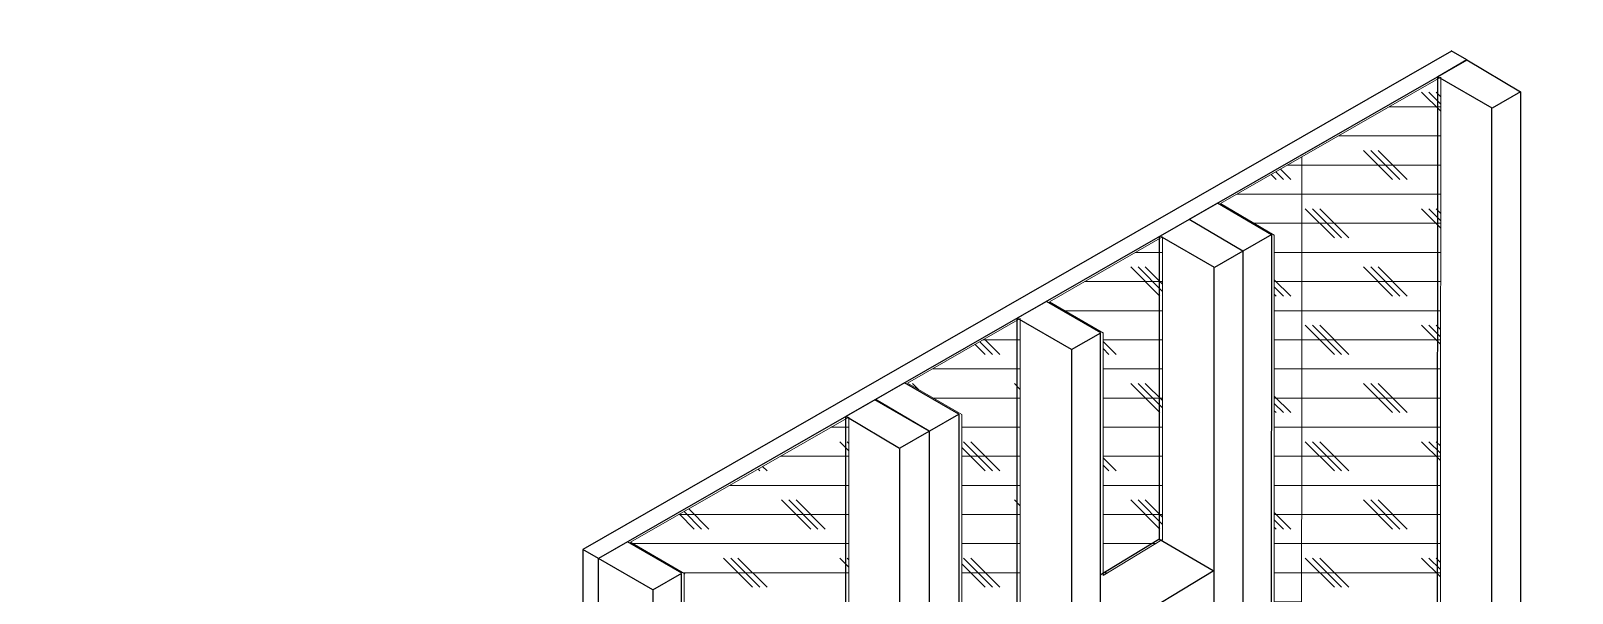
# Model space of a CAD drawing. Header units: inches. Extents: x -22 to 84, y -21 to 19.
# Drawn here: x 41.24 to 47.86, y 11.48 to 13.9 of the extents above; entities that cross this region are included whole.
import ezdxf

# ---------------------------------------------------------------- set-up
doc = ezdxf.new("R2010")
doc.units = ezdxf.units.IN
doc.header["$MEASUREMENT"] = 0
for name, color, linetype, lineweight in [('.ATI-HATCH', 7, 'Continuous', 0), ('G-ANNO-TTLB', 7, 'Continuous', 0), ('TYVEK', 7, 'Continuous', 0)]:
    doc.layers.add(name, color=color, linetype=linetype, lineweight=lineweight)

# ---------------------------------------------------------------- blocks, each defined once
blk = doc.blocks.new('Block_282')
at = {"layer": '.ATI-HATCH'}
for points, knots in [([(46.6969, 10.2432), (46.6969, 10.2432), (47.293, 10.1153), (47.293, 10.1153), (47.293, 10.1153), (47.2954, 13.6972), (47.2954, 13.6972), (47.2954, 13.6972), (46.699, 13.3551), (46.699, 13.3551), (46.699, 13.3551), (46.6969, 10.2432), (46.6969, 10.2432)], [0, 0, 0, 0, 1, 1, 1, 2, 2, 2, 3, 3, 3, 4, 4, 4, 4]), ([(45.8455, 12.5989), (45.8455, 12.5989), (45.8448, 11.5585), (45.8448, 11.5585), (45.8448, 11.5585), (46.0974, 11.7116), (46.0974, 11.7116), (46.0974, 11.7116), (46.0999, 11.7101), (46.0999, 11.7101), (46.0999, 11.7101), (46.0999, 13.0116), (46.0999, 13.0116), (46.0999, 13.0116), (45.614, 12.7329), (45.614, 12.7329), (45.614, 12.7329), (45.8473, 12.5979), (45.8473, 12.5979), (45.8473, 12.5979), (45.8455, 12.5989), (45.8455, 12.5989)], [0, 0, 0, 0, 1, 1, 1, 2, 2, 2, 3, 3, 3, 4, 4, 4, 5, 5, 5, 6, 6, 6, 7, 7, 7, 7]), ([(45.4884, 11.3426), (45.4884, 11.3426), (45.489, 12.6612), (45.489, 12.6612), (45.489, 12.6612), (45.0052, 12.3837), (45.0052, 12.3837), (45.0052, 12.3837), (45.2384, 12.2487), (45.2384, 12.2487), (45.2384, 12.2487), (45.2384, 11.1911), (45.2384, 11.1911), (45.2384, 11.1911), (45.4884, 11.3426), (45.4884, 11.3426)], [0, 0, 0, 0, 1, 1, 1, 2, 2, 2, 3, 3, 3, 4, 4, 4, 5, 5, 5, 5]), ([(44.7522, 12.2386), (44.7522, 12.2386), (43.8148, 11.701), (43.8148, 11.701), (43.8148, 11.701), (44.0481, 11.566), (44.0481, 11.566), (44.0481, 11.566), (44.0455, 11.5645), (44.0455, 11.5645), (44.0455, 11.5645), (44.0455, 6.0486), (44.0455, 6.0486), (44.0455, 6.0486), (44.642, 6.3906), (44.642, 6.3906), (44.642, 6.3906), (44.7522, 6.4539), (44.7522, 6.4539), (44.7522, 6.4539), (44.7522, 12.2386), (44.7522, 12.2386)], [0, 0, 0, 0, 1, 1, 1, 2, 2, 2, 3, 3, 3, 4, 4, 4, 5, 5, 5, 6, 6, 6, 7, 7, 7, 7])]:
    blk.add_open_spline(points, degree=3, knots=knots, dxfattribs=at)
at = {"layer": '.ATI-HATCH', "color": 243, "lineweight": 0, "true_color": 0xcc667f}
for points in [[(47.2917, 13.6951), (47.2917, 13.6951), (47.2954, 13.6951), (47.2954, 13.6951)], [(47.2953, 13.5509), (47.2953, 13.5509), (47.2136, 13.6326), (47.2136, 13.6326)], [(47.2954, 13.5821), (47.2954, 13.5821), (47.2449, 13.6326), (47.2449, 13.6326)], [(47.2954, 13.6133), (47.2954, 13.6133), (47.2761, 13.6326), (47.2761, 13.6326)], [(47.0738, 13.5701), (47.0738, 13.5701), (47.2954, 13.5701), (47.2954, 13.5701)], [(46.8558, 13.4451), (46.8558, 13.4451), (47.2953, 13.4451), (47.2953, 13.4451)], [(47.0886, 13.2576), (47.0886, 13.2576), (46.9636, 13.3826), (46.9636, 13.3826)], [(47.1199, 13.2576), (47.1199, 13.2576), (46.9949, 13.3826), (46.9949, 13.3826)], [(47.1511, 13.2576), (47.1511, 13.2576), (47.0261, 13.3826), (47.0261, 13.3826)], [(46.699, 13.3201), (46.699, 13.3201), (47.2952, 13.3201), (47.2952, 13.3201)], [(46.6989, 13.1951), (46.6989, 13.1951), (47.2951, 13.1951), (47.2951, 13.1951)], [(46.8386, 13.0076), (46.8386, 13.0076), (46.7136, 13.1326), (46.7136, 13.1326)], [(46.8699, 13.0076), (46.8699, 13.0076), (46.7449, 13.1326), (46.7449, 13.1326)], [(46.9011, 13.0076), (46.9011, 13.0076), (46.7761, 13.1326), (46.7761, 13.1326)], [(47.295, 13.0512), (47.295, 13.0512), (47.2136, 13.1326), (47.2136, 13.1326)], [(47.295, 13.0824), (47.295, 13.0824), (47.2449, 13.1326), (47.2449, 13.1326)], [(47.295, 13.1137), (47.295, 13.1137), (47.2761, 13.1326), (47.2761, 13.1326)], [(46.6988, 13.0701), (46.6988, 13.0701), (47.295, 13.0701), (47.295, 13.0701)], [(45.984, 12.9451), (45.984, 12.9451), (46.0999, 12.9451), (46.0999, 12.9451)], [(46.6987, 12.9451), (46.6987, 12.9451), (47.2949, 12.9451), (47.2949, 12.9451)], [(46.0886, 12.7576), (46.0886, 12.7576), (45.9636, 12.8826), (45.9636, 12.8826)], [(46.0999, 12.7775), (46.0999, 12.7775), (45.9949, 12.8826), (45.9949, 12.8826)], [(46.0999, 12.8088), (46.0999, 12.8088), (46.0261, 12.8826), (46.0261, 12.8826)], [(47.0886, 12.7576), (47.0886, 12.7576), (46.9636, 12.8826), (46.9636, 12.8826)], [(47.1199, 12.7576), (47.1199, 12.7576), (46.9949, 12.8826), (46.9949, 12.8826)], [(47.1511, 12.7576), (47.1511, 12.7576), (47.0261, 12.8826), (47.0261, 12.8826)], [(45.7661, 12.8201), (45.7661, 12.8201), (46.0999, 12.8201), (46.0999, 12.8201)], [(46.6986, 12.8201), (46.6986, 12.8201), (47.2948, 12.8201), (47.2948, 12.8201)], [(45.6793, 12.6951), (45.6793, 12.6951), (46.0999, 12.6951), (46.0999, 12.6951)], [(46.6985, 12.6951), (46.6985, 12.6951), (47.2948, 12.6951), (47.2948, 12.6951)], [(46.8386, 12.5076), (46.8386, 12.5076), (46.7136, 12.6326), (46.7136, 12.6326)], [(46.8699, 12.5076), (46.8699, 12.5076), (46.7449, 12.6326), (46.7449, 12.6326)], [(46.9011, 12.5076), (46.9011, 12.5076), (46.7761, 12.6326), (46.7761, 12.6326)], [(47.2947, 12.5516), (47.2947, 12.5516), (47.2136, 12.6326), (47.2136, 12.6326)], [(47.2947, 12.5828), (47.2947, 12.5828), (47.2449, 12.6326), (47.2449, 12.6326)], [(47.2947, 12.614), (47.2947, 12.614), (47.2761, 12.6326), (47.2761, 12.6326)], [(45.3386, 12.5076), (45.3386, 12.5076), (45.2958, 12.5504), (45.2958, 12.5504)], [(45.3699, 12.5076), (45.3699, 12.5076), (45.3157, 12.5618), (45.3157, 12.5618)], [(45.3302, 12.5701), (45.3302, 12.5701), (45.489, 12.5701), (45.489, 12.5701)], [(45.4011, 12.5076), (45.4011, 12.5076), (45.3355, 12.5732), (45.3355, 12.5732)], [(45.8455, 12.5701), (45.8455, 12.5701), (46.0999, 12.5701), (46.0999, 12.5701)], [(45.9011, 12.5076), (45.9011, 12.5076), (45.8455, 12.5632), (45.8455, 12.5632)], [(45.8699, 12.5076), (45.8699, 12.5076), (45.8455, 12.532), (45.8455, 12.532)], [(46.6984, 12.5701), (46.6984, 12.5701), (47.2947, 12.5701), (47.2947, 12.5701)], [(45.1122, 12.4451), (45.1122, 12.4451), (45.4889, 12.4451), (45.4889, 12.4451)], [(45.8454, 12.4451), (45.8454, 12.4451), (46.0999, 12.4451), (46.0999, 12.4451)], [(46.6984, 12.4451), (46.6984, 12.4451), (47.2946, 12.4451), (47.2946, 12.4451)], [(45.0522, 12.3565), (45.0522, 12.3565), (45.0261, 12.3826), (45.0261, 12.3826)], [(45.1151, 12.3201), (45.1151, 12.3201), (45.4889, 12.3201), (45.4889, 12.3201)], [(45.4889, 12.3573), (45.4889, 12.3573), (45.4636, 12.3826), (45.4636, 12.3826)], [(45.8453, 12.3201), (45.8453, 12.3201), (46.0999, 12.3201), (46.0999, 12.3201)], [(46.0886, 12.2576), (46.0886, 12.2576), (45.9636, 12.3826), (45.9636, 12.3826)], [(46.0999, 12.2775), (46.0999, 12.2775), (45.9949, 12.3826), (45.9949, 12.3826)], [(46.0999, 12.3088), (46.0999, 12.3088), (46.0261, 12.3826), (46.0261, 12.3826)], [(46.6983, 12.3201), (46.6983, 12.3201), (47.2945, 12.3201), (47.2945, 12.3201)], [(47.0886, 12.2576), (47.0886, 12.2576), (46.9636, 12.3826), (46.9636, 12.3826)], [(47.1199, 12.2576), (47.1199, 12.2576), (46.9949, 12.3826), (46.9949, 12.3826)], [(47.1511, 12.2576), (47.1511, 12.2576), (47.0261, 12.3826), (47.0261, 12.3826)], [(44.6763, 12.1951), (44.6763, 12.1951), (44.7522, 12.1951), (44.7522, 12.1951)], [(45.2384, 12.1951), (45.2384, 12.1951), (45.4888, 12.1951), (45.4888, 12.1951)], [(45.8452, 12.1951), (45.8452, 12.1951), (46.0999, 12.1951), (46.0999, 12.1951)], [(46.6982, 12.1951), (46.6982, 12.1951), (47.2944, 12.1951), (47.2944, 12.1951)], [(44.7522, 12.094), (44.7522, 12.094), (44.7136, 12.1326), (44.7136, 12.1326)], [(44.7522, 12.1252), (44.7522, 12.1252), (44.7449, 12.1326), (44.7449, 12.1326)], [(45.3699, 12.0076), (45.3699, 12.0076), (45.2449, 12.1326), (45.2449, 12.1326)], [(45.4011, 12.0076), (45.4011, 12.0076), (45.2761, 12.1326), (45.2761, 12.1326)], [(46.8386, 12.0076), (46.8386, 12.0076), (46.7136, 12.1326), (46.7136, 12.1326)], [(46.8699, 12.0076), (46.8699, 12.0076), (46.7449, 12.1326), (46.7449, 12.1326)], [(46.9011, 12.0076), (46.9011, 12.0076), (46.7761, 12.1326), (46.7761, 12.1326)], [(47.2943, 12.0519), (47.2943, 12.0519), (47.2136, 12.1326), (47.2136, 12.1326)], [(47.2943, 12.0831), (47.2943, 12.0831), (47.2449, 12.1326), (47.2449, 12.1326)], [(47.2944, 12.1143), (47.2944, 12.1143), (47.2761, 12.1326), (47.2761, 12.1326)], [(44.4583, 12.0701), (44.4583, 12.0701), (44.7522, 12.0701), (44.7522, 12.0701)], [(45.3386, 12.0076), (45.3386, 12.0076), (45.2384, 12.1078), (45.2384, 12.1078)], [(45.2384, 12.0701), (45.2384, 12.0701), (45.4888, 12.0701), (45.4888, 12.0701)], [(45.8451, 12.0701), (45.8451, 12.0701), (46.0999, 12.0701), (46.0999, 12.0701)], [(45.9011, 12.0076), (45.9011, 12.0076), (45.8451, 12.0636), (45.8451, 12.0636)], [(46.6981, 12.0701), (46.6981, 12.0701), (47.2943, 12.0701), (47.2943, 12.0701)], [(44.3699, 12.0076), (44.3699, 12.0076), (44.3624, 12.0151), (44.3624, 12.0151)], [(44.4011, 12.0076), (44.4011, 12.0076), (44.3823, 12.0264), (44.3823, 12.0264)], [(45.8699, 12.0076), (45.8699, 12.0076), (45.8451, 12.0323), (45.8451, 12.0323)], [(44.2404, 11.9451), (44.2404, 11.9451), (44.7522, 11.9451), (44.7522, 11.9451)], [(45.2384, 11.9451), (45.2384, 11.9451), (45.4887, 11.9451), (45.4887, 11.9451)], [(45.8451, 11.9451), (45.8451, 11.9451), (46.0999, 11.9451), (46.0999, 11.9451)], [(46.698, 11.9451), (46.698, 11.9451), (47.2943, 11.9451), (47.2943, 11.9451)], [(44.5886, 11.7576), (44.5886, 11.7576), (44.4636, 11.8826), (44.4636, 11.8826)], [(44.6199, 11.7576), (44.6199, 11.7576), (44.4949, 11.8826), (44.4949, 11.8826)], [(44.6511, 11.7576), (44.6511, 11.7576), (44.5261, 11.8826), (44.5261, 11.8826)], [(45.4887, 11.8575), (45.4887, 11.8575), (45.4636, 11.8826), (45.4636, 11.8826)], [(46.0886, 11.7576), (46.0886, 11.7576), (45.9636, 11.8826), (45.9636, 11.8826)], [(46.0999, 11.7775), (46.0999, 11.7775), (45.9949, 11.8826), (45.9949, 11.8826)], [(46.0999, 11.8088), (46.0999, 11.8088), (46.0261, 11.8826), (46.0261, 11.8826)], [(47.0886, 11.7576), (47.0886, 11.7576), (46.9636, 11.8826), (46.9636, 11.8826)], [(47.1199, 11.7576), (47.1199, 11.7576), (46.9949, 11.8826), (46.9949, 11.8826)], [(47.1511, 11.7576), (47.1511, 11.7576), (47.0261, 11.8826), (47.0261, 11.8826)], [(44.0224, 11.8201), (44.0224, 11.8201), (44.7522, 11.8201), (44.7522, 11.8201)], [(44.0886, 11.7576), (44.0886, 11.7576), (44.0248, 11.8214), (44.0248, 11.8214)], [(44.1199, 11.7576), (44.1199, 11.7576), (44.0446, 11.8328), (44.0446, 11.8328)], [(44.1511, 11.7576), (44.1511, 11.7576), (44.0645, 11.8442), (44.0645, 11.8442)], [(45.2384, 11.8201), (45.2384, 11.8201), (45.4887, 11.8201), (45.4887, 11.8201)], [(45.845, 11.8201), (45.845, 11.8201), (46.0999, 11.8201), (46.0999, 11.8201)], [(46.6979, 11.8201), (46.6979, 11.8201), (47.2942, 11.8201), (47.2942, 11.8201)], [(43.825, 11.6951), (43.825, 11.6951), (44.7522, 11.6951), (44.7522, 11.6951)], [(45.2384, 11.6951), (45.2384, 11.6951), (45.4886, 11.6951), (45.4886, 11.6951)], [(45.8449, 11.6951), (45.8449, 11.6951), (46.0701, 11.6951), (46.0701, 11.6951)], [(46.6979, 11.6951), (46.6979, 11.6951), (47.2941, 11.6951), (47.2941, 11.6951)], [(44.3386, 11.5076), (44.3386, 11.5076), (44.2136, 11.6326), (44.2136, 11.6326)], [(44.3699, 11.5076), (44.3699, 11.5076), (44.2449, 11.6326), (44.2449, 11.6326)], [(44.4011, 11.5076), (44.4011, 11.5076), (44.2761, 11.6326), (44.2761, 11.6326)], [(44.7522, 11.594), (44.7522, 11.594), (44.7136, 11.6326), (44.7136, 11.6326)], [(44.7522, 11.6252), (44.7522, 11.6252), (44.7449, 11.6326), (44.7449, 11.6326)], [(45.3386, 11.5076), (45.3386, 11.5076), (45.2384, 11.6078), (45.2384, 11.6078)], [(45.3699, 11.5076), (45.3699, 11.5076), (45.2449, 11.6326), (45.2449, 11.6326)], [(45.4011, 11.5076), (45.4011, 11.5076), (45.2761, 11.6326), (45.2761, 11.6326)], [(46.8386, 11.5076), (46.8386, 11.5076), (46.7136, 11.6326), (46.7136, 11.6326)], [(46.8699, 11.5076), (46.8699, 11.5076), (46.7449, 11.6326), (46.7449, 11.6326)], [(46.9011, 11.5076), (46.9011, 11.5076), (46.7761, 11.6326), (46.7761, 11.6326)], [(47.294, 11.5522), (47.294, 11.5522), (47.2136, 11.6326), (47.2136, 11.6326)], [(47.294, 11.5835), (47.294, 11.5835), (47.2449, 11.6326), (47.2449, 11.6326)], [(47.294, 11.6147), (47.294, 11.6147), (47.2761, 11.6326), (47.2761, 11.6326)], [(44.041, 11.5701), (44.041, 11.5701), (44.7522, 11.5701), (44.7522, 11.5701)], [(45.2384, 11.5701), (45.2384, 11.5701), (45.4885, 11.5701), (45.4885, 11.5701)], [(45.8448, 11.5701), (45.8448, 11.5701), (45.8638, 11.5701), (45.8638, 11.5701)], [(45.8481, 11.5606), (45.8481, 11.5606), (45.8448, 11.5639), (45.8448, 11.5639)], [(46.6978, 11.5701), (46.6978, 11.5701), (47.294, 11.5701), (47.294, 11.5701)]]:
    blk.add_open_spline(points, degree=3, dxfattribs=at)
blk = doc.blocks.new('Block_283')
at = {"layer": '.ATI-HATCH'}
for points, knots in [([(46.5864, 10.2669), (46.5864, 10.2669), (46.6969, 10.2432), (46.6969, 10.2432), (46.6969, 10.2432), (46.699, 13.3551), (46.699, 13.3551), (46.699, 13.3551), (46.35, 13.155), (46.35, 13.155), (46.35, 13.155), (46.5804, 13.0187), (46.5804, 13.0187), (46.5804, 13.0187), (46.5806, 13.0188), (46.5806, 13.0188), (46.5806, 13.0188), (46.5799, 10.268), (46.5799, 10.268), (46.5821, 10.2677), (46.5843, 10.2673), (46.5864, 10.2669)], [0, 0, 0, 0, 1, 1, 1, 2, 2, 2, 3, 3, 3, 4, 4, 4, 5, 5, 5, 6, 6, 6, 7, 7, 7, 7]), ([(46.58, 10.1502), (46.58, 10.1502), (46.5814, 10.1514), (46.5814, 10.1514), (46.5814, 10.1514), (46.5822, 10.1522), (46.5822, 10.1522), (46.5822, 10.1522), (46.5829, 10.1529), (46.5829, 10.1529), (46.5829, 10.1529), (46.5836, 10.1537), (46.5836, 10.1537), (46.5836, 10.1537), (46.5843, 10.1546), (46.5843, 10.1546), (46.5843, 10.1546), (46.585, 10.1554), (46.585, 10.1554), (46.585, 10.1554), (46.5856, 10.1563), (46.5856, 10.1563), (46.5856, 10.1563), (46.5862, 10.1572), (46.5862, 10.1572), (46.5862, 10.1572), (46.5868, 10.1581), (46.5868, 10.1581), (46.5868, 10.1581), (46.5873, 10.1591), (46.5873, 10.1591), (46.5873, 10.1591), (46.5878, 10.1601), (46.5878, 10.1601), (46.5878, 10.1601), (46.5883, 10.161), (46.5883, 10.161), (46.5883, 10.161), (46.5887, 10.162), (46.5887, 10.162), (46.5887, 10.162), (46.5891, 10.1631), (46.5891, 10.1631), (46.5891, 10.1631), (46.5894, 10.1641), (46.5894, 10.1641), (46.5894, 10.1641), (46.5897, 10.1651), (46.5897, 10.1651), (46.5897, 10.1651), (46.59, 10.1662), (46.59, 10.1662), (46.59, 10.1662), (46.5902, 10.1672), (46.5902, 10.1672), (46.5902, 10.1672), (46.5904, 10.1683), (46.5904, 10.1683), (46.5904, 10.1683), (46.5906, 10.1694), (46.5906, 10.1694), (46.5906, 10.1694), (46.5907, 10.1704), (46.5907, 10.1704), (46.5907, 10.1704), (46.5908, 10.1715), (46.5908, 10.1715), (46.5908, 10.1715), (46.5908, 10.1726), (46.5908, 10.1726), (46.5908, 10.1726), (46.5908, 10.1736), (46.5908, 10.1736), (46.5908, 10.1736), (46.5907, 10.1747), (46.5907, 10.1747), (46.5907, 10.1747), (46.5906, 10.1757), (46.5906, 10.1757), (46.5906, 10.1757), (46.5905, 10.1768), (46.5905, 10.1768), (46.5905, 10.1768), (46.5903, 10.1778), (46.5903, 10.1778), (46.5903, 10.1778), (46.5901, 10.1788), (46.5901, 10.1788), (46.5901, 10.1788), (46.5898, 10.1798), (46.5898, 10.1798), (46.5898, 10.1798), (46.5895, 10.1808), (46.5895, 10.1808), (46.5895, 10.1808), (46.5892, 10.1818), (46.5892, 10.1818), (46.5892, 10.1818), (46.5887, 10.1832), (46.5887, 10.1832), (46.5887, 10.1832), (46.5878, 10.185), (46.5878, 10.185), (46.5878, 10.185), (46.5867, 10.1868), (46.5867, 10.1868), (46.5867, 10.1868), (46.5855, 10.1884), (46.5855, 10.1884), (46.5855, 10.1884), (46.5842, 10.1899), (46.5842, 10.1899), (46.5842, 10.1899), (46.5828, 10.1913), (46.5828, 10.1913), (46.5828, 10.1913), (46.5813, 10.1925), (46.5813, 10.1925), (46.5813, 10.1925), (46.58, 10.1934), (46.58, 10.1934), (46.58, 10.1934), (46.58, 10.1502), (46.58, 10.1502)], [0, 0, 0, 0, 1, 1, 1, 2, 2, 2, 3, 3, 3, 4, 4, 4, 5, 5, 5, 6, 6, 6, 7, 7, 7, 8, 8, 8, 9, 9, 9, 10, 10, 10, 11, 11, 11, 12, 12, 12, 13, 13, 13, 14, 14, 14, 15, 15, 15, 16, 16, 16, 17, 17, 17, 18, 18, 18, 19, 19, 19, 20, 20, 20, 21, 21, 21, 22, 22, 22, 23, 23, 23, 24, 24, 24, 25, 25, 25, 26, 26, 26, 27, 27, 27, 28, 28, 28, 29, 29, 29, 30, 30, 30, 31, 31, 31, 32, 32, 32, 33, 33, 33, 34, 34, 34, 35, 35, 35, 36, 36, 36, 37, 37, 37, 38, 38, 38, 39, 39, 39, 40, 40, 40, 41, 41, 41, 41]), ([(46.6967, 10.0503), (46.6967, 10.0503), (46.58, 10.0745), (46.58, 10.0745), (46.58, 10.0745), (46.5806, 7.5025), (46.5806, 7.5025), (46.5806, 7.5025), (46.6964, 7.5689), (46.6964, 7.5689), (46.6964, 7.5689), (46.6964, 9.5572), (46.6964, 9.5572), (46.6964, 9.5572), (46.6967, 10.0503), (46.6967, 10.0503)], [0, 0, 0, 0, 1, 1, 1, 2, 2, 2, 3, 3, 3, 4, 4, 4, 5, 5, 5, 5])]:
    blk.add_open_spline(points, degree=3, knots=knots, dxfattribs=at)
at = {"layer": '.ATI-HATCH', "color": 243, "lineweight": 0, "true_color": 0xcc667f}
for points in [[(46.6379, 13.3201), (46.6379, 13.3201), (46.699, 13.3201), (46.699, 13.3201)], [(46.5886, 13.2576), (46.5886, 13.2576), (46.5669, 13.2793), (46.5669, 13.2793)], [(46.6199, 13.2576), (46.6199, 13.2576), (46.5867, 13.2907), (46.5867, 13.2907)], [(46.6511, 13.2576), (46.6511, 13.2576), (46.6066, 13.3021), (46.6066, 13.3021)], [(46.4199, 13.1951), (46.4199, 13.1951), (46.6989, 13.1951), (46.6989, 13.1951)], [(46.4935, 13.0701), (46.4935, 13.0701), (46.6988, 13.0701), (46.6988, 13.0701)], [(46.5806, 12.9451), (46.5806, 12.9451), (46.6987, 12.9451), (46.6987, 12.9451)], [(46.6511, 12.7576), (46.6511, 12.7576), (46.5806, 12.8281), (46.5806, 12.8281)], [(46.5806, 12.8201), (46.5806, 12.8201), (46.6986, 12.8201), (46.6986, 12.8201)], [(46.6199, 12.7576), (46.6199, 12.7576), (46.5806, 12.7969), (46.5806, 12.7969)], [(46.5886, 12.7576), (46.5886, 12.7576), (46.5806, 12.7656), (46.5806, 12.7656)], [(46.5806, 12.6951), (46.5806, 12.6951), (46.6985, 12.6951), (46.6985, 12.6951)], [(46.5805, 12.5701), (46.5805, 12.5701), (46.6984, 12.5701), (46.6984, 12.5701)], [(46.5805, 12.4451), (46.5805, 12.4451), (46.6984, 12.4451), (46.6984, 12.4451)], [(46.6511, 12.2576), (46.6511, 12.2576), (46.5805, 12.3283), (46.5805, 12.3283)], [(46.5805, 12.3201), (46.5805, 12.3201), (46.6983, 12.3201), (46.6983, 12.3201)], [(46.5886, 12.2576), (46.5886, 12.2576), (46.5804, 12.2658), (46.5804, 12.2658)], [(46.6199, 12.2576), (46.6199, 12.2576), (46.5805, 12.297), (46.5805, 12.297)], [(46.5804, 12.1951), (46.5804, 12.1951), (46.6982, 12.1951), (46.6982, 12.1951)], [(46.5804, 12.0701), (46.5804, 12.0701), (46.6981, 12.0701), (46.6981, 12.0701)], [(46.5804, 11.9451), (46.5804, 11.9451), (46.698, 11.9451), (46.698, 11.9451)], [(46.6511, 11.7576), (46.6511, 11.7576), (46.5803, 11.8284), (46.5803, 11.8284)], [(46.5803, 11.8201), (46.5803, 11.8201), (46.6979, 11.8201), (46.6979, 11.8201)], [(46.6199, 11.7576), (46.6199, 11.7576), (46.5803, 11.7971), (46.5803, 11.7971)], [(46.5886, 11.7576), (46.5886, 11.7576), (46.5803, 11.7659), (46.5803, 11.7659)], [(46.5803, 11.6951), (46.5803, 11.6951), (46.6979, 11.6951), (46.6979, 11.6951)], [(46.5803, 11.5701), (46.5803, 11.5701), (46.6978, 11.5701), (46.6978, 11.5701)], [(46.5802, 11.4451), (46.5802, 11.4451), (46.6977, 11.4451), (46.6977, 11.4451)], [(46.6511, 11.2576), (46.6511, 11.2576), (46.5802, 11.3285), (46.5802, 11.3285)], [(46.5802, 11.3201), (46.5802, 11.3201), (46.6976, 11.3201), (46.6976, 11.3201)], [(46.6199, 11.2576), (46.6199, 11.2576), (46.5802, 11.2973), (46.5802, 11.2973)], [(46.5886, 11.2576), (46.5886, 11.2576), (46.5802, 11.266), (46.5802, 11.266)], [(46.5802, 11.1951), (46.5802, 11.1951), (46.6975, 11.1951), (46.6975, 11.1951)], [(46.5801, 11.0701), (46.5801, 11.0701), (46.6974, 11.0701), (46.6974, 11.0701)], [(46.5801, 10.9451), (46.5801, 10.9451), (46.6973, 10.9451), (46.6973, 10.9451)], [(46.6511, 10.7576), (46.6511, 10.7576), (46.5801, 10.8286), (46.5801, 10.8286)], [(46.5801, 10.8201), (46.5801, 10.8201), (46.6973, 10.8201), (46.6973, 10.8201)], [(46.6199, 10.7576), (46.6199, 10.7576), (46.5801, 10.7974), (46.5801, 10.7974)], [(46.5886, 10.7576), (46.5886, 10.7576), (46.5801, 10.7662), (46.5801, 10.7662)], [(46.58, 10.6951), (46.58, 10.6951), (46.6972, 10.6951), (46.6972, 10.6951)], [(46.58, 10.5701), (46.58, 10.5701), (46.6971, 10.5701), (46.6971, 10.5701)], [(46.58, 10.4451), (46.58, 10.4451), (46.697, 10.4451), (46.697, 10.4451)], [(46.6511, 10.2576), (46.6511, 10.2576), (46.5799, 10.3288), (46.5799, 10.3288)], [(46.5799, 10.3201), (46.5799, 10.3201), (46.6969, 10.3201), (46.6969, 10.3201)], [(46.6172, 10.2603), (46.6172, 10.2603), (46.5799, 10.2975), (46.5799, 10.2975)], [(46.58, 10.0701), (46.58, 10.0701), (46.6012, 10.0701), (46.6012, 10.0701)], [(46.58, 9.9451), (46.58, 9.9451), (46.6967, 9.9451), (46.6967, 9.9451)], [(46.6511, 9.7576), (46.6511, 9.7576), (46.58, 9.8287), (46.58, 9.8287)], [(46.58, 9.8201), (46.58, 9.8201), (46.6966, 9.8201), (46.6966, 9.8201)], [(46.6199, 9.7576), (46.6199, 9.7576), (46.5801, 9.7974), (46.5801, 9.7974)], [(46.5886, 9.7576), (46.5886, 9.7576), (46.5801, 9.7662), (46.5801, 9.7662)], [(46.5801, 9.6951), (46.5801, 9.6951), (46.6965, 9.6951), (46.6965, 9.6951)], [(46.5801, 9.5701), (46.5801, 9.5701), (46.6964, 9.5701), (46.6964, 9.5701)], [(46.5801, 9.4451), (46.5801, 9.4451), (46.6964, 9.4451), (46.6964, 9.4451)], [(46.6511, 9.2576), (46.6511, 9.2576), (46.5802, 9.3285), (46.5802, 9.3285)], [(46.5802, 9.3201), (46.5802, 9.3201), (46.6964, 9.3201), (46.6964, 9.3201)], [(46.6199, 9.2576), (46.6199, 9.2576), (46.5802, 9.2973), (46.5802, 9.2973)], [(46.5886, 9.2576), (46.5886, 9.2576), (46.5802, 9.266), (46.5802, 9.266)], [(46.5802, 9.1951), (46.5802, 9.1951), (46.6964, 9.1951), (46.6964, 9.1951)], [(46.5802, 9.0701), (46.5802, 9.0701), (46.6964, 9.0701), (46.6964, 9.0701)], [(46.5803, 8.9451), (46.5803, 8.9451), (46.6964, 8.9451), (46.6964, 8.9451)], [(46.6511, 8.7576), (46.6511, 8.7576), (46.5803, 8.8284), (46.5803, 8.8284)], [(46.5803, 8.8201), (46.5803, 8.8201), (46.6964, 8.8201), (46.6964, 8.8201)], [(46.6199, 8.7576), (46.6199, 8.7576), (46.5803, 8.7972), (46.5803, 8.7972)], [(46.5886, 8.7576), (46.5886, 8.7576), (46.5803, 8.7659), (46.5803, 8.7659)], [(46.5803, 8.6951), (46.5803, 8.6951), (46.6964, 8.6951), (46.6964, 8.6951)], [(46.5804, 8.5701), (46.5804, 8.5701), (46.6964, 8.5701), (46.6964, 8.5701)], [(46.5804, 8.4451), (46.5804, 8.4451), (46.6964, 8.4451), (46.6964, 8.4451)], [(46.6511, 8.2576), (46.6511, 8.2576), (46.5804, 8.3283), (46.5804, 8.3283)], [(46.5804, 8.3201), (46.5804, 8.3201), (46.6964, 8.3201), (46.6964, 8.3201)], [(46.6199, 8.2576), (46.6199, 8.2576), (46.5804, 8.297), (46.5804, 8.297)], [(46.5886, 8.2576), (46.5886, 8.2576), (46.5804, 8.2658), (46.5804, 8.2658)], [(46.5805, 8.1951), (46.5805, 8.1951), (46.6964, 8.1951), (46.6964, 8.1951)], [(46.5805, 8.0701), (46.5805, 8.0701), (46.6964, 8.0701), (46.6964, 8.0701)], [(46.5805, 7.9451), (46.5805, 7.9451), (46.6964, 7.9451), (46.6964, 7.9451)], [(46.6511, 7.7576), (46.6511, 7.7576), (46.5806, 7.8282), (46.5806, 7.8282)], [(46.5806, 7.8201), (46.5806, 7.8201), (46.6964, 7.8201), (46.6964, 7.8201)], [(46.6199, 7.7576), (46.6199, 7.7576), (46.5806, 7.7969), (46.5806, 7.7969)], [(46.5886, 7.7576), (46.5886, 7.7576), (46.5806, 7.7656), (46.5806, 7.7656)], [(46.5806, 7.6951), (46.5806, 7.6951), (46.6964, 7.6951), (46.6964, 7.6951)], [(46.5806, 7.5701), (46.5806, 7.5701), (46.6964, 7.5701), (46.6964, 7.5701)]]:
    blk.add_open_spline(points, degree=3, dxfattribs=at)

msp = doc.modelspace()

# ---------------------------------------------------------------- hatches: boundary and pattern name
at = {"layer": 'G-ANNO-TTLB', "true_color": 0xff00ff, "transparency": 33554687}
h = msp.add_hatch(color=6, dxfattribs=at)
edge = h.paths.add_edge_path()
edge.add_spline(control_points=[(71.2893, -15.0744), (71.2893, -15.0744), (30.6016, -15.0744), (30.6016, -15.0744), (30.6016, -15.0744), (30.6016, 19.0506), (30.6016, 19.0506), (30.6016, 19.0506), (71.2893, 19.0506), (71.2893, 19.0506), (71.2893, 19.0506), (71.2893, -15.0744), (71.2893, -15.0744)], knot_values=[0, 0, 0, 0, 1, 1, 1, 2, 2, 2, 3, 3, 3, 4, 4, 4, 4], degree=3, periodic=0)
edge = h.paths.add_edge_path()
edge.add_spline(control_points=[(30.7266, 18.9256), (30.7266, 18.9256), (30.7266, -14.9494), (30.7266, -14.9494), (30.7266, -14.9494), (71.1643, -14.9494), (71.1643, -14.9494), (71.1643, -14.9494), (71.1643, 18.9256), (71.1643, 18.9256), (71.1643, 18.9256), (30.7266, 18.9256), (30.7266, 18.9256)], knot_values=[0, 0, 0, 0, 1, 1, 1, 2, 2, 2, 3, 3, 3, 4, 4, 4, 4], degree=3, periodic=0)
edge.add_line((30.7266, 18.9256), (30.7266, 18.9256))

# ---------------------------------------------------------------- linework, layer by layer
at = {"layer": 'G-ANNO-TTLB'}
for points in [[(71.2893, -15.0744), (71.2893, -15.0744), (30.6016, -15.0744), (30.6016, -15.0744), (30.6016, -15.0744), (30.6016, 19.0506), (30.6016, 19.0506), (30.6016, 19.0506), (71.2893, 19.0506), (71.2893, 19.0506), (71.2893, 19.0506), (71.2893, -15.0744), (71.2893, -15.0744)], [(30.7266, 18.9256), (30.7266, 18.9256), (30.7266, -14.9494), (30.7266, -14.9494), (30.7266, -14.9494), (71.1643, -14.9494), (71.1643, -14.9494), (71.1643, -14.9494), (71.1643, 18.9256), (71.1643, 18.9256), (71.1643, 18.9256), (30.7266, 18.9256), (30.7266, 18.9256)]]:
    msp.add_open_spline(points, degree=3, knots=[0, 0, 0, 0, 1, 1, 1, 2, 2, 2, 3, 3, 3, 4, 4, 4, 4], dxfattribs=at)
at = {"layer": 'TYVEK', "color": 18, "lineweight": 25, "true_color": 0x000000}
for p, q in [((47.3411, 13.8098), (43.6102, 11.6701)), ((43.6102, 11.6701), (43.6102, 5.8592))]:
    msp.add_line(p, q, dxfattribs=at)
at = {"layer": 'TYVEK', "color": 33, "lineweight": 25, "true_color": 0xcc9966}
for p, q in [((47.4076, 13.7713), (47.3408, 13.8099)), ((47.4079, 13.7711), (43.677, 11.6314)), ((43.677, 11.6314), (43.6102, 11.6701))]:
    msp.add_line(p, q, dxfattribs=at)
at = {"layer": 'TYVEK', "color": 165, "lineweight": 25, "true_color": 0x4c5f99}
for p, q in [((47.4076, 13.7713), (47.2826, 13.6996)), ((47.4076, 13.7713), (47.6383, 13.6347)), ((47.2802, 10.1174), (47.2826, 13.6996)), ((47.5159, 13.5646), (47.2826, 13.6996)), ((47.6383, 13.6347), (47.5159, 13.5645)), ((47.6383, 13.6347), (47.6383, 10.0108)), ((47.6383, 13.6347), (47.6383, 10.0108)), ((47.5134, 13.563), (47.5134, 10.0505)), ((46.8112, 13.429), (46.6862, 13.3573)), ((46.3371, 13.1571), (46.2121, 13.0854)), ((46.5678, 13.0207), (46.3371, 13.1571)), ((46.2147, 13.0869), (46.0897, 13.0152)), ((46.4454, 12.9505), (46.2147, 13.0869)), ((46.0871, 12.0713), (46.0871, 13.0137)), ((46.323, 12.8803), (46.0897, 13.0152)), ((46.5704, 13.0224), (46.4454, 12.9505)), ((46.5678, 13.0207), (46.5671, 10.2701)), ((46.4454, 12.9505), (46.323, 12.8803)), ((46.4454, 12.9505), (46.4454, 10.2093)), ((46.3204, 12.8788), (46.3204, 7.0939)), ((46.0871, 11.7122), (46.0871, 12.745)), ((45.4756, 11.3447), (45.4762, 12.6633)), ((45.7095, 12.5283), (45.4762, 12.6633)), ((45.8319, 12.5985), (45.832, 11.2842)), ((45.7095, 12.5283), (45.7089, 11.2097)), ((45.0977, 12.1775), (44.8673, 12.3142)), ((44.7394, 6.4406), (44.7394, 12.2408)), ((44.9698, 12.1041), (44.7394, 12.2408)), ((45.2256, 12.2508), (45.2256, 6.4511)), ((45.0977, 12.1775), (45.0977, 6.374)), ((44.9698, 12.1041), (44.9727, 6.3016)), ((45.832, 11.5606), (46.0846, 11.7137)), ((46.3179, 11.5787), (46.0846, 11.7137)), ((43.6744, 5.822), (43.677, 11.6314)), ((43.9103, 11.4964), (43.677, 11.6314)), ((44.0327, 11.5666), (44.0327, 5.7595)), ((45.2231, 10.9152), (46.3179, 11.5787)), ((43.9103, 11.4964), (43.9077, 5.687))]:
    msp.add_line(p, q, dxfattribs=at)
for points in [[(45.7095, 12.5283), (45.8345, 12.6), (45.6012, 12.735), (45.4762, 12.6633)], [(45.1006, 12.1791), (45.2256, 12.2508), (44.9923, 12.3858), (44.8673, 12.3142)], [(44.9727, 12.1058), (45.0977, 12.1775), (44.8644, 12.3125), (44.7394, 12.2408)], [(43.9103, 11.4964), (44.0353, 11.5681), (43.802, 11.7031), (43.677, 11.6314)]]:
    msp.add_lwpolyline(points, dxfattribs=at)

# ---------------------------------------------------------------- block references
at = {"layer": '.ATI-HATCH'}
for name in ['Block_282', 'Block_283']:
    msp.add_blockref(name, (0, 0), dxfattribs=at)

doc.saveas('drawing.dxf')
